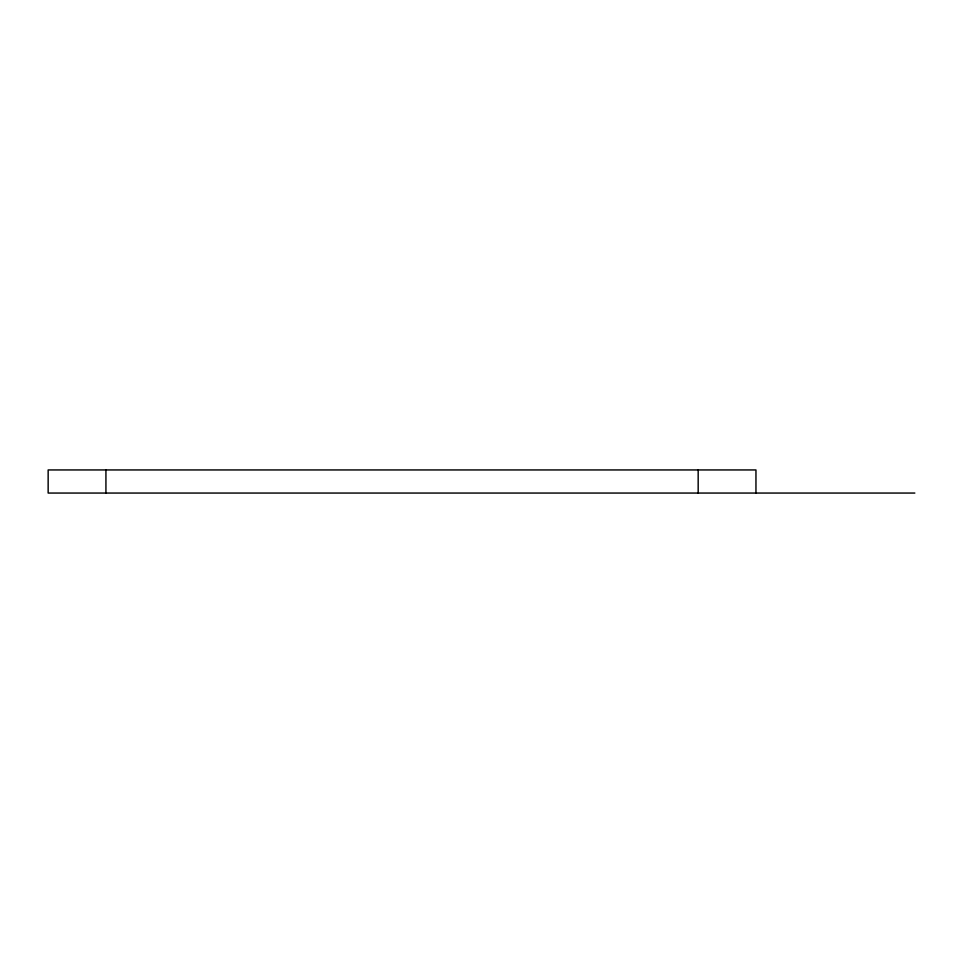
<?xml version="1.0" encoding="UTF-8"?>
<svg xmlns="http://www.w3.org/2000/svg" width="963" height="963" viewBox="0 0 963 963"><rect width="100%" height="100%" fill="white"/><g stroke="black" fill="none" stroke-linecap="round" stroke-linejoin="round"><path stroke-width="1.44" d="M914.85 493.056L48.15 493.056L48.15 469.944L755.955 469.944L755.955 493.056M698.175 469.944L698.175 493.056M105.93 469.944L105.93 493.056"/></g></svg>
